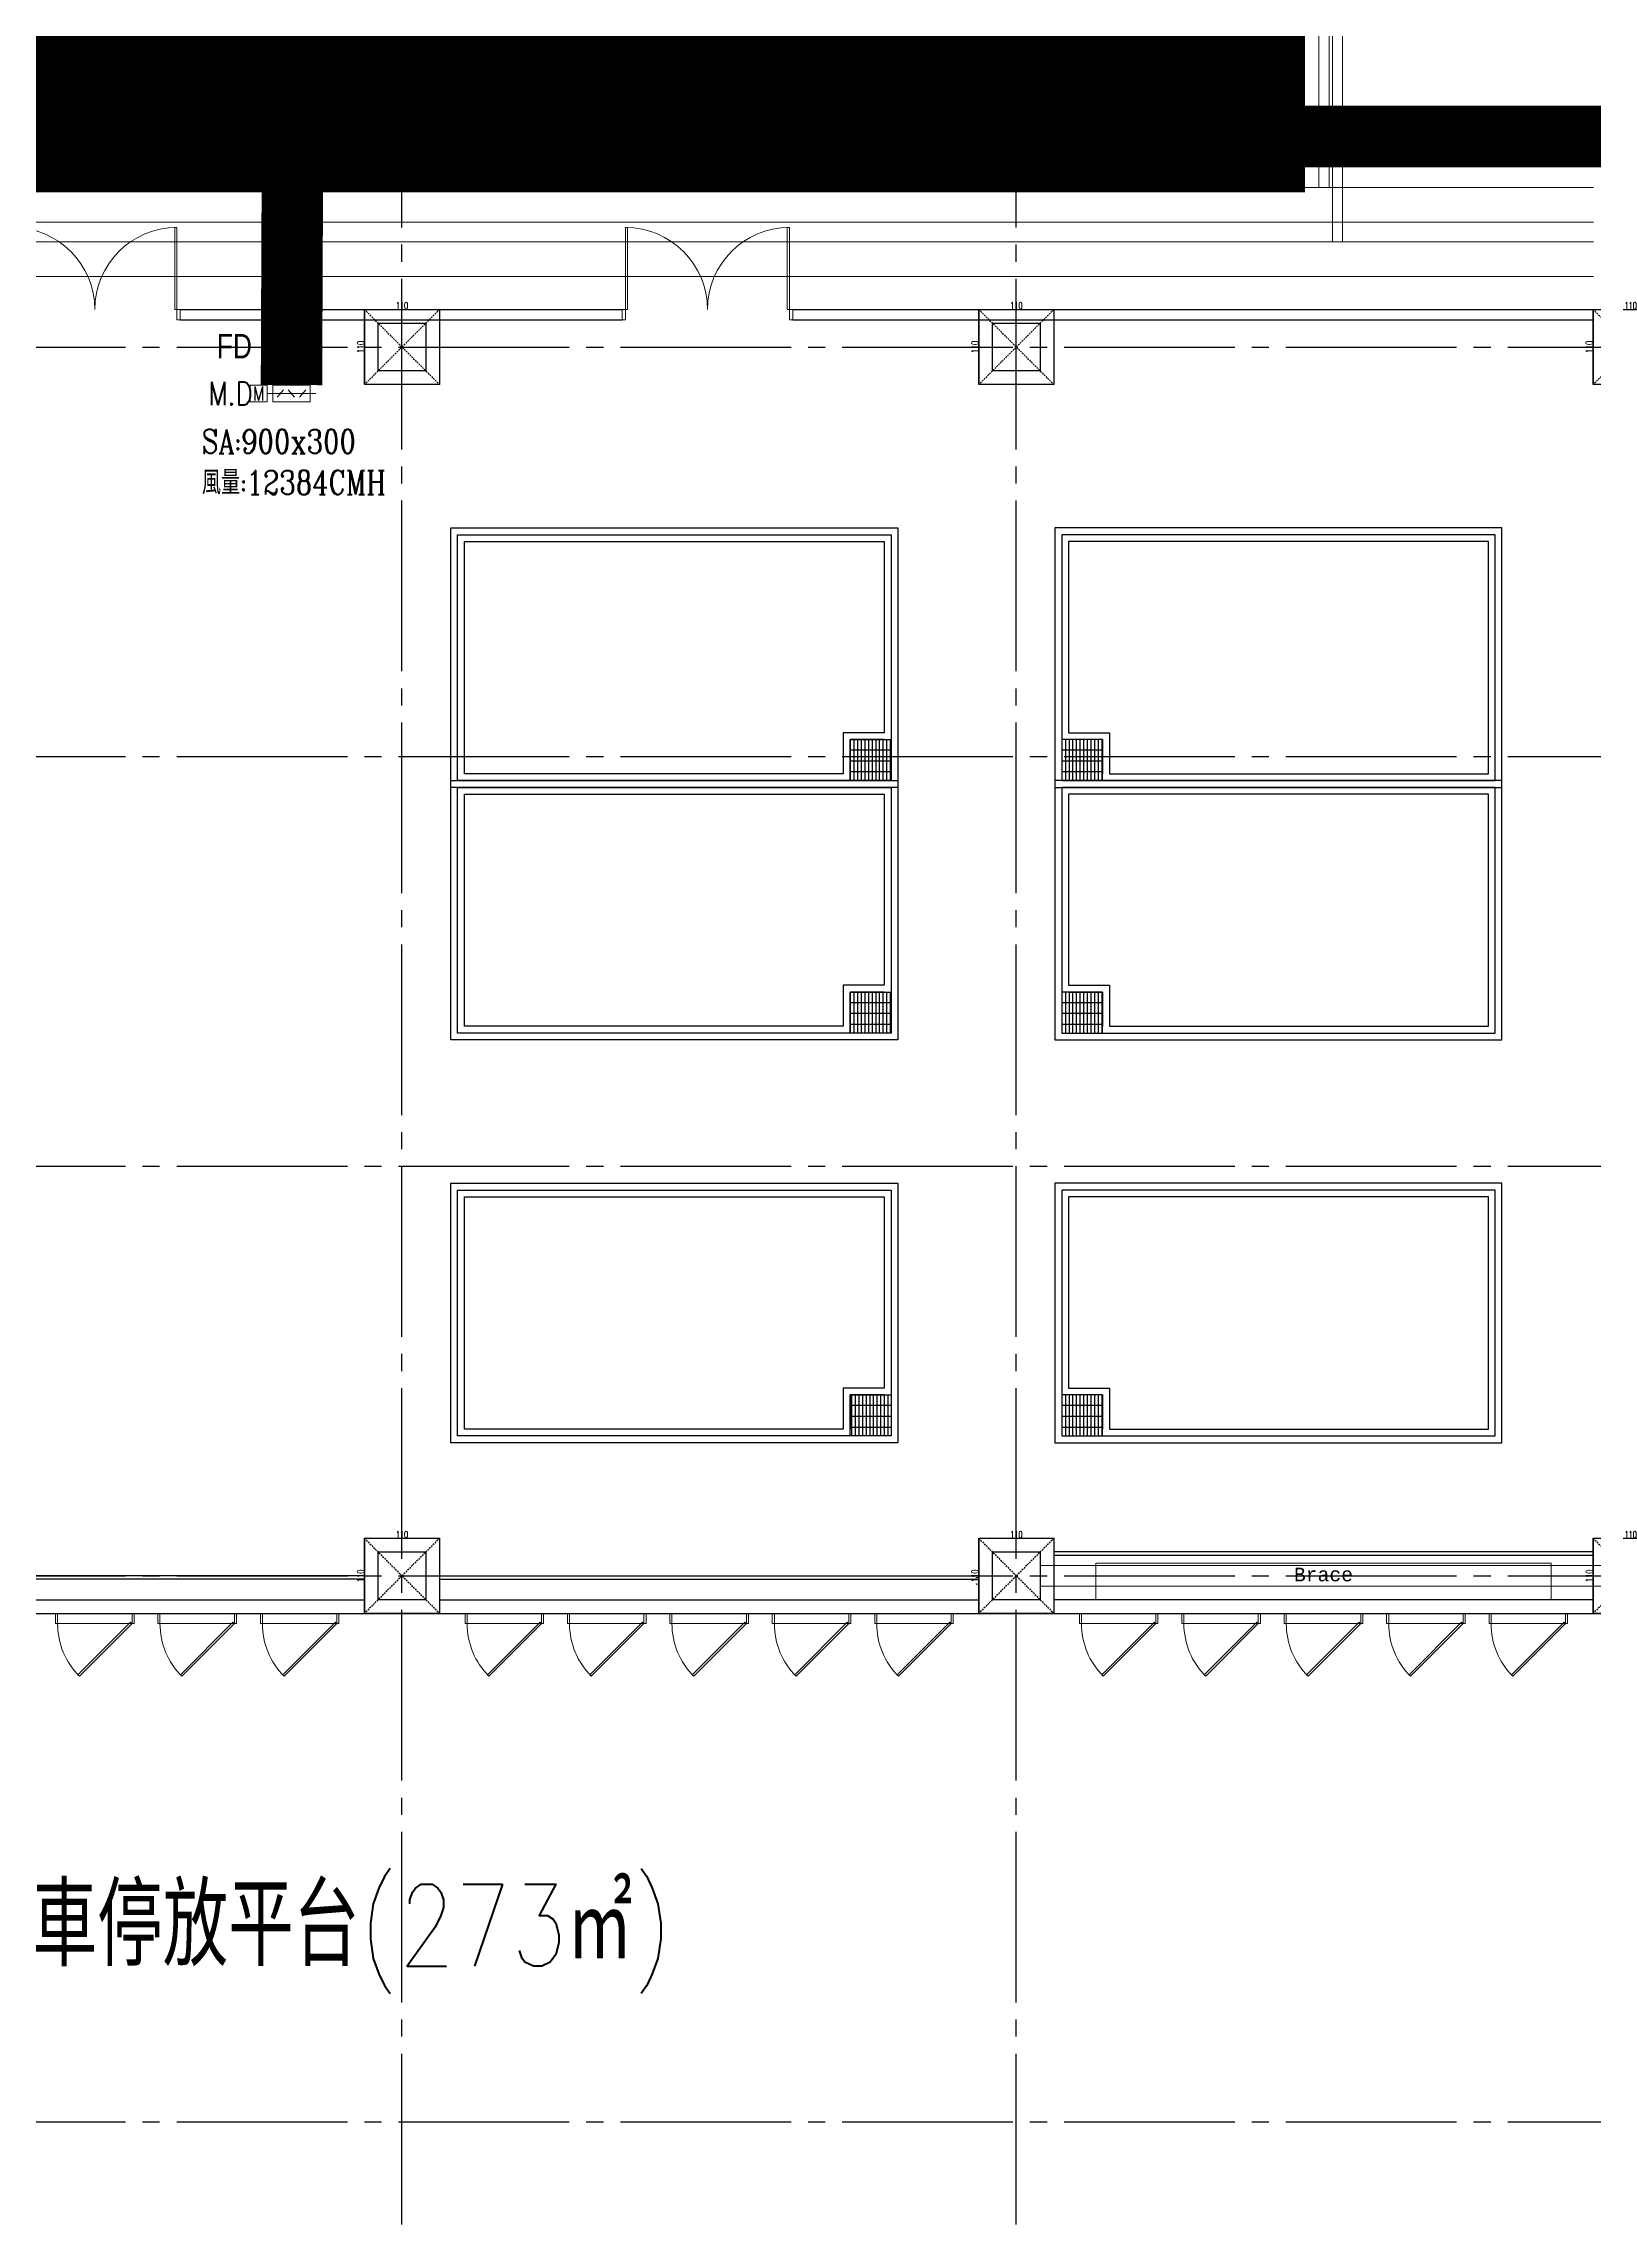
# Model space of a CAD drawing. Extents: x -18489 to 195597, y -1599 to 112111.
# Drawn here: x 16635 to 18905, y 10600 to 13794 of the extents above; entities that cross this region are included whole.
import ezdxf
from ezdxf.enums import TextEntityAlignment as Align

# ---------------------------------------------------------------- set-up
doc = ezdxf.new("R2010")
doc.units = 0
doc.header["$LTSCALE"] = 100
doc.linetypes.add('X-N-FAB-L10$0$COL-CEN-LIN', pattern=[3.25, 2.5, -0.25, 0.25, -0.25])
doc.linetypes.add('X-N-FAB-L10$0$HIDDEN', pattern=[0.375, 0.25, -0.125])
for name, color, linetype, lineweight in [('188K-SM-03-F10-MECH-EQ-Y2257103$0$0-AHU-SA', 5, 'Continuous', 0), ('188K-SM-03-F10-MECH-EQ-Y2257103$0$0-CHR', 3, 'Continuous', 0), ('188K-SM-03-F10-MECH-EQ-Y2257103$0$0-CHS', 4, 'Continuous', 0), ('188K-SM-03-F10-MECH-EQ-Y2257103$0$M-HVAC-CMDUCT', 7, 'Continuous', 0), ('X-N-FAB-L10$0$ARC', 8, 'Continuous', 0), ('X-N-FAB-L10$0$DE-MMTN-F2-Z-000-P-CHEM-L10_0730$0$0', 8, 'Continuous', 0)]:
    doc.layers.add(name, color=color, linetype=linetype, lineweight=lineweight)
for name, color, linetype in [('188K-SM-03-F10-MECH-EQ-Y2257103$0$07.AC_2(風管)$0$AC_05_風管_TXT', 2, 'Continuous'), ('188K-SM-03-F10-MECH-EQ-Y2257103$0$07.AC_2(風管)$0$AC_05_風管_風路閥件', 7, 'Continuous'), ('188K-SM-03-F10-MECH-EQ-Y2257103$0$M-DETL-03', 3, 'Continuous'), ('188K-SM-03-F10-MECH-EQ-Y2257103$0$WALL-庫板牆', 6, 'Continuous'), ('X-N-FAB-L10$0$08', 8, 'Continuous'), ('X-N-FAB-L10$0$200K新增範圍', 8, 'Continuous'), ('X-N-FAB-L10$0$A-WALL-IN', 8, 'Continuous'), ('X-N-FAB-L10$0$BEAM', 8, 'Continuous'), ('X-N-FAB-L10$0$BLOCK', 8, 'Continuous'), ('X-N-FAB-L10$0$CCL', 8, 'X-N-FAB-L10$0$COL-CEN-LIN'), ('X-N-FAB-L10$0$COL', 8, 'Continuous'), ('X-N-FAB-L10$0$COL-S', 8, 'Continuous'), ('X-N-FAB-L10$0$DOOR', 8, 'Continuous'), ('X-N-FAB-L10$0$TXT-CODE', 8, 'Continuous'), ('X-N-FAB-L10$0$WALL-P', 8, 'Continuous'), ('X-N-FAB-L10$0$WALL-RC', 8, 'Continuous')]:
    doc.layers.add(name, color=color, linetype=linetype)
doc.styles.add('188K-SM-03-F10-MECH-EQ-Y2257103$0$07.AC_2(風管)$0$CHINA2', font='c2.shx', dxfattribs={"width": 0.8, "bigfont": 'china2.shx'})
doc.styles.add('188K-SM-03-F10-MECH-EQ-Y2257103$0$AA-TXT', font='simplex.shx', dxfattribs={"bigfont": 'china.shx'})
doc.styles.add('188K-SM-03-F10-MECH-EQ-Y2257103$0$STDTEXT', font='complex.shx', dxfattribs={"bigfont": 'chineset.shx'})
doc.styles.add('X-N-FAB-L10$0$ATS', font='monotxt.shx', dxfattribs={"bigfont": 'BIGFONT.shx'})
doc.styles.add('X-N-FAB-L10$0$CHINA', font='simplex.shx', dxfattribs={"width": 0.75, "bigfont": 'chineset.shx'})
doc.styles.add('X-N-FAB-L10$0$DIM', font='simplex.shx', dxfattribs={"width": 0.67, "bigfont": 'chineset.shx'})
doc.dimstyles.new('X-N-FAB-L10$0$JJP_005_defpoint', dxfattribs={"dimtxt": 20, "dimasz": 0.5, "dimexe": 0.5, "dimexo": 0.5, "dimgap": 0.5, "dimtad": 1, "dimdsep": 46, "dimtxsty": 'X-N-FAB-L10$0$DIM', "dimblk": 'X-N-FAB-L10$0$_None', "dimcen": 10, "dimclrd": 256, "dimclre": 256, "dimclrt": 256, "dimadec": 0, "dimazin": 0, "dimtfac": 1, "dimtix": 1, "dimtmove": 2, "dimatfit": 3, "dimldrblk": 'X-N-FAB-L10$0$_None', "dimfxl": 0.5, "dimtolj": 1, "dimtzin": 0, "dimarcsym": 0})

# ---------------------------------------------------------------- blocks, each defined once
blk = doc.blocks.new('188K-SM-03-F10-MECH-EQ-Y2257103$0$A$Cba7f5b46')
at = {"layer": '188K-SM-03-F10-MECH-EQ-Y2257103$0$M-HVAC-CMDUCT', "color": 3}
for p, q in [((-2.6, 0.05), (2.6, 0.05)), ((-2.6, 0.05), (-2.6, -0.85)), ((2, 0.95), (-2, 0.95)), ((-2, 0.95), (-2, -0.85)), ((-0.86, 0.45), (-1.54, -0.35)), ((0.34, -0.35), (-0.34, 0.45)), ((1.54, 0.45), (0.86, -0.35)), ((2, -0.85), (2, 0.95)), ((-2, -0.85), (2, -0.85))]:
    blk.add_line(p, q, dxfattribs=at)
blk.add_lwpolyline([(-4.4, 0.95), (-2.6, 0.95), (-2.6, -0.85), (-4.4, -0.85)], close=True, dxfattribs=at)
for points in [[(-1.2, 0.1, 1), (-1.2, 0, 1)], [(0, 0.1, 1), (0, 0, 1)], [(1.2, 0.1, 1), (1.2, 0, 1)]]:
    blk.add_lwpolyline(points, format="xyb", close=True, dxfattribs=at)
at = {"layer": '188K-SM-03-F10-MECH-EQ-Y2257103$0$M-HVAC-CMDUCT', "color": 3, "style": '188K-SM-03-F10-MECH-EQ-Y2257103$0$AA-TXT', "width": 0.8}
for s, height, p in [('M.D', 2.5, (-6.5, 0.05)), ('M', 1.5, (-3.5, 0.05))]:
    blk.add_text(s, height=height, dxfattribs=at).set_placement(p, align=Align.MIDDLE_CENTER)
blk = doc.blocks.new('188K-SM-03-F10-MECH-EQ-Y2257103$0$07.AC_2(風管)$0$AC_FD_防火風門')
at = {"color": 2}
for p, q in [((-18.9, 50.3), (-18.9, -50.3)), ((0, 75.4), (0, 18.9)), ((18.9, 50.3), (18.9, -50.3)), ((0, 18.9), (-18.9, 0)), ((18.9, 0), (0, 18.9)), ((-18.9, 0), (0, -18.9)), ((0, -18.9), (18.9, 0)), ((0, -18.9), (0, -75.4))]:
    blk.add_line(p, q, dxfattribs=at)
blk.add_solid([(0, 18.9), (-18.9, 0), (18.9, 0), (0, -18.9)], dxfattribs=at)
blk = doc.blocks.new('188K-SM-03-F10-MECH-EQ-Y2257103')
at = {"layer": '188K-SM-03-F10-MECH-EQ-Y2257103$0$0-AHU-SA'}
for points, const_width in [([(18342.7, 14999.2), (18342.7, 13716.7), (3328.2, 13716.7)], 280), ([(16999.9, 13706), (16998.1, 13294.3)], 90), ([(18342.7, 13658.4), (20063.8, 13658.4), (20062, 13294.3)], 90)]:
    blk.add_lwpolyline(points, dxfattribs=dict(at, const_width=const_width))
at = {"layer": '188K-SM-03-F10-MECH-EQ-Y2257103$0$0-CHR'}
for p, q in [((18523, 13504.3), (18523.1, 15189.5)), ((18538, 13504.3), (18538.1, 15189.5)), ((18905.4, 13504.3, -60), (548.7, 13504.3, -60)), ((18905.4, 13453.5, -60), (548.7, 13453.5, -60))]:
    blk.add_line(p, q, dxfattribs=at)
at = {"layer": '188K-SM-03-F10-MECH-EQ-Y2257103$0$0-CHS'}
for p, q in [((18503.1, 13583.8), (18503.1, 15189.5)), ((18518.1, 13583.8), (18518.1, 15189.5)), ((18905.4, 13583.7, -60), (548.7, 13585.1, -60)), ((18905.4, 13532.9, -60), (548.7, 13534.3, -60))]:
    blk.add_line(p, q, dxfattribs=at)
at = {"layer": '188K-SM-03-F10-MECH-EQ-Y2257103$0$07.AC_2(風管)$0$AC_05_風管_風路閥件', "xscale": 0.7426000859316879, "yscale": 0.7426000859316879, "zscale": 0.7426000859316879, "rotation": 90}
blk.add_blockref('188K-SM-03-F10-MECH-EQ-Y2257103$0$07.AC_2(風管)$0$AC_FD_防火風門', (16998.1, 13349.7), dxfattribs=at)
at = {"layer": '188K-SM-03-F10-MECH-EQ-Y2257103$0$WALL-庫板牆', "xscale": 13.75, "yscale": 13.75, "zscale": 13.75}
blk.add_blockref('188K-SM-03-F10-MECH-EQ-Y2257103$0$A$Cba7f5b46', (16998.1, 13281.2), dxfattribs=at)
at = {"layer": '188K-SM-03-F10-MECH-EQ-Y2257103$0$07.AC_2(風管)$0$AC_05_風管_TXT', "style": '188K-SM-03-F10-MECH-EQ-Y2257103$0$07.AC_2(風管)$0$CHINA2', "width": 0.8}
blk.add_text('FD', height=36, dxfattribs=at).set_placement((16888.8, 13351.3, 0), align=Align.MIDDLE_LEFT)
at = {"layer": '188K-SM-03-F10-MECH-EQ-Y2257103$0$M-DETL-03', "color": 1, "style": '188K-SM-03-F10-MECH-EQ-Y2257103$0$STDTEXT', "width": 0.8}
for s, p in [('SA:900x300', (16866.8, 13194.2)), ('風量:12384CMH', (16866.8, 13134.2))]:
    blk.add_text(s, height=35, dxfattribs=at).set_placement(p)
blk = doc.blocks.new('*D2397')
at = {"layer": 'DefPoints', "lineweight": -2, "transparency": 16777216}
blk.add_line((0, 0), (110, 0), dxfattribs=at)
at = {"layer": 'DefPoints', "color": 0, "transparency": 16777216}
for p in [(0, 0), (110, 0), (110, 0)]:
    blk.add_point(p, dxfattribs=at)
at = {"layer": 'DefPoints', "transparency": 16777216, "insert": (55, 5.5), "char_height": 10, "attachment_point": 5, "style": 'X-N-FAB-L10$0$DIM'}
blk.add_mtext('\\A1;110', dxfattribs=at)
blk = doc.blocks.new('X-N-FAB-L10$0$_None')
blk = doc.blocks.new('*D2398')
at = {"layer": 'DefPoints', "lineweight": -2, "transparency": 16777216}
blk.add_line((0, 0), (0, -110), dxfattribs=at)
at = {"layer": 'DefPoints', "color": 0, "transparency": 16777216}
for p in [(0, 0), (0, -110), (0, -110)]:
    blk.add_point(p, dxfattribs=at)
at = {"layer": 'DefPoints', "transparency": 16777216, "insert": (-5.5, -55), "char_height": 10, "attachment_point": 5, "rotation": 90, "style": 'X-N-FAB-L10$0$DIM'}
blk.add_mtext('\\A1;110', dxfattribs=at)
blk = doc.blocks.new('X-N-FAB-L10$0$DE-MMTN-F2-Z-000-P-CHEM-L10_0730$0$AP6BxFa-10$0$AP6AxFa-10$0$$PDS002515O08VG08C00008C10')
at = {"layer": 'X-N-FAB-L10$0$DE-MMTN-F2-Z-000-P-CHEM-L10_0730$0$0', "color": 0, "linetype": 'Continuous'}
for p, q in [((-22.6, 84.6), (-24.7, 82.5)), ((-24.7, 82.5), (52.4, 5.4)), ((54.5, 7.5), (-22.6, 84.6)), ((-57.5, 7.5), (-54.5, 7.5)), ((-57.5, 7.5), (-57.5, -7.5)), ((-54.5, 7.5), (-54.5, -7.5)), ((54.5, 7.5), (-54.5, 7.5)), ((52.4, 5.4), (54.5, 7.5)), ((57.5, 7.5), (54.5, 7.5)), ((54.5, 7.5), (54.5, -7.5)), ((57.5, 7.5), (57.5, -7.5)), ((-54.5, -7.5), (-57.5, -7.5)), ((-54.5, -7.5), (54.5, -7.5)), ((54.5, -7.5), (57.5, -7.5))]:
    blk.add_line(p, q, dxfattribs=at)
blk.add_arc((54.5, 7.5), 109, 135, 180, dxfattribs=at)
blk = doc.blocks.new('X-N-FAB-L10$0$A$Cf42b12f3')
at = {"layer": 'X-N-FAB-L10$0$DOOR', "lineweight": 0}
for p, q in [((0, 120), (0, 135)), ((0, 135), (5, 135)), ((5, 135), (5, 120)), ((250, 135), (245, 135)), ((245, 135), (245, 120)), ((250, 120), (250, 135)), ((5, 120), (0, 120)), ((5, 0), (5, 120)), ((5, 120), (8, 120)), ((8, 120), (8, 0)), ((242, 120), (242, 0)), ((245, 120), (242, 120)), ((245, 0), (245, 120)), ((245, 120), (250, 120)), ((8, 0), (5, 0)), ((242, 0), (245, 0))]:
    blk.add_line(p, q, dxfattribs=at)
for centre, start, end in [((5, 120), 270, 0), ((245, 120), 180, 270)]:
    blk.add_arc(centre, 120, start, end, dxfattribs=at)
blk = doc.blocks.new('X-N-FAB-L10$0$A$C969652c4')
at = {"layer": 'X-N-FAB-L10$0$08'}
h = blk.add_hatch(dxfattribs=at)
h.set_pattern_fill('SBBRICKS', color=256, scale=2, angle=270)
h.set_pattern_definition([(270, (19406.4506, 1400), (5.333333, 6e-08), []), (7e-07, (19406.45, 1400), (-2e-07, 16), [])])
h.paths.add_polyline_path([(15971.5, 1400), (15971.5, 1340), (15911.5, 1340), (15911.5, 1400)])
h = blk.add_hatch(dxfattribs=at)
h.set_pattern_fill('SBBRICKS', color=256, scale=2, angle=270)
h.set_pattern_definition([(270, (19391.0086, 1400), (5.333333, 6e-08), []), (7e-07, (19391.009, 1400), (-2e-07, 16), [])])
h.paths.add_polyline_path([(16221.5, 1400), (16221.5, 1340), (16281.5, 1340), (16281.5, 1400)])
h = blk.add_hatch(dxfattribs=at)
h.set_pattern_fill('SBBRICKS', color=256, scale=2, angle=270)
h.set_pattern_definition([(270, (19406.4506, 1030), (5.333333, 6e-08), []), (7e-07, (19406.45, 1030), (-2e-07, 16), [])])
h.paths.add_polyline_path([(15971.5, 1030), (15971.5, 970), (15911.5, 970), (15911.5, 1030)])
h = blk.add_hatch(dxfattribs=at)
h.set_pattern_fill('SBBRICKS', color=256, scale=2, angle=270)
h.set_pattern_definition([(270, (19391.0086, 1030), (5.333333, 6e-08), []), (7e-07, (19391.009, 1030), (-2e-07, 16), [])])
h.paths.add_polyline_path([(16221.5, 1030), (16221.5, 970), (16281.5, 970), (16281.5, 1030)])
h = blk.add_hatch(dxfattribs=at)
h.set_pattern_fill('SBBRICKS', color=256, scale=2, angle=270)
h.set_pattern_definition([(270, (19371.0086, 440), (5.333333, 6e-08), []), (7e-07, (19371.009, 440), (-2e-07, 16), [])])
h.paths.add_polyline_path([(15971.5, 440), (15971.5, 380), (15911.5, 380), (15911.5, 440)])
h = blk.add_hatch(dxfattribs=at)
h.set_pattern_fill('SBBRICKS', color=256, scale=2, angle=270)
h.set_pattern_definition([(270, (19391.0086, 440), (5.333333, 6e-08), []), (7e-07, (19391.009, 440), (-2e-07, 16), [])])
h.paths.add_polyline_path([(16221.5, 440), (16221.5, 380), (16281.5, 380), (16281.5, 440)])
for p, q in [((15961.5, 1400), (15911.5, 1400)), ((15911.5, 1400), (15911.5, 1350)), ((16281.5, 1400), (16281.5, 1350)), ((15961.5, 1030), (15911.5, 1030)), ((15911.5, 1030), (15911.5, 980)), ((16231.5, 1030), (16281.5, 1030)), ((16281.5, 1030), (16281.5, 980)), ((15961.5, 440), (15911.5, 440)), ((15911.5, 440), (15911.5, 390)), ((16281.5, 440), (16281.5, 390))]:
    blk.add_line(p, q, dxfattribs=at)
for points in [[(15326.5, 1330), (15326.5, 1710), (15981.5, 1710), (15981.5, 1330)], [(15326.5, 1330), (15326.5, 1710), (15981.5, 1710), (15981.5, 1330)], [(15336.5, 1340), (15336.5, 1700), (15971.5, 1700), (15971.5, 1340)], [(15336.5, 1340), (15336.5, 1700), (15971.5, 1700), (15971.5, 1340)], [(16866.5, 1330), (16866.5, 1710), (16211.5, 1710), (16211.5, 1330)], [(16866.5, 1330), (16866.5, 1710), (16211.5, 1710), (16211.5, 1330)], [(16856.5, 1340), (16856.5, 1700), (16221.5, 1700), (16221.5, 1340)], [(16856.5, 1340), (16856.5, 1700), (16221.5, 1700), (16221.5, 1340)], [(15971.5, 1400), (15971.5, 1340), (15911.5, 1340), (15911.5, 1400)], [(16221.5, 1400), (16221.5, 1340), (16281.5, 1340), (16281.5, 1400)], [(15326.5, 960), (15326.5, 1340), (15981.5, 1340), (15981.5, 960)], [(15326.5, 960), (15326.5, 1340), (15981.5, 1340), (15981.5, 960)], [(15336.5, 970), (15336.5, 1330), (15971.5, 1330), (15971.5, 970)], [(15336.5, 970), (15336.5, 1330), (15971.5, 1330), (15971.5, 970)], [(16866.5, 960), (16866.5, 1340), (16211.5, 1340), (16211.5, 960)], [(16866.5, 960), (16866.5, 1340), (16211.5, 1340), (16211.5, 960)], [(16856.5, 970), (16856.5, 1330), (16221.5, 1330), (16221.5, 970)], [(16856.5, 970), (16856.5, 1330), (16221.5, 1330), (16221.5, 970)], [(15971.5, 1030), (15971.5, 970), (15911.5, 970), (15911.5, 1030)], [(16221.5, 1030), (16221.5, 970), (16281.5, 970), (16281.5, 1030)], [(15326.5, 370), (15326.5, 750), (15981.5, 750), (15981.5, 370)], [(15326.5, 370), (15326.5, 750), (15981.5, 750), (15981.5, 370)], [(15336.5, 380), (15336.5, 740), (15971.5, 740), (15971.5, 380)], [(15336.5, 380), (15336.5, 740), (15971.5, 740), (15971.5, 380)], [(16866.5, 370), (16866.5, 750), (16211.5, 750), (16211.5, 370)], [(16866.5, 370), (16866.5, 750), (16211.5, 750), (16211.5, 370)], [(16856.5, 380), (16856.5, 740), (16221.5, 740), (16221.5, 380)], [(16856.5, 380), (16856.5, 740), (16221.5, 740), (16221.5, 380)], [(15971.5, 440), (15971.5, 380), (15911.5, 380), (15911.5, 440)], [(16221.5, 440), (16221.5, 380), (16281.5, 380), (16281.5, 440)]]:
    blk.add_lwpolyline(points, close=True, dxfattribs=at)
for points in [[(15961.5, 1410), (15901.5, 1410), (15901.5, 1350), (15346.5, 1350), (15346.5, 1690), (15961.5, 1690), (15961.5, 1410)], [(16231.5, 1410), (16291.5, 1410), (16291.5, 1350), (16846.5, 1350), (16846.5, 1690), (16231.5, 1690), (16231.5, 1410)], [(15961.5, 1040), (15901.5, 1040), (15901.5, 980), (15346.5, 980), (15346.5, 1320), (15961.5, 1320), (15961.5, 1040)], [(16231.5, 1040), (16291.5, 1040), (16291.5, 980), (16846.5, 980), (16846.5, 1320), (16231.5, 1320), (16231.5, 1040)], [(15961.5, 450), (15901.5, 450), (15901.5, 390), (15346.5, 390), (15346.5, 730), (15961.5, 730), (15961.5, 450)], [(16231.5, 450), (16291.5, 450), (16291.5, 390), (16846.5, 390), (16846.5, 730), (16231.5, 730), (16231.5, 450)]]:
    blk.add_lwpolyline(points, dxfattribs=at)
at = {"layer": 'X-N-FAB-L10$0$A-WALL-IN'}
for points in [[(14930, 2030), (15577.5, 2030)], [(14930, 2030), (15577.5, 2030)], [(14930, 2015), (15577.5, 2015)], [(14930, 2015), (15577.5, 2015)], [(15827.5, 2030), (17000, 2030)], [(15827.5, 2030), (17000, 2030)], [(15827.5, 2015), (17000, 2015)], [(15827.5, 2015), (17000, 2015)]]:
    blk.add_lwpolyline(points, dxfattribs=at)
at = {"layer": 'X-N-FAB-L10$0$08', "xscale": -0.9999999999999942, "rotation": 180.0000050089563}
for p in [(14805, 112.5, 0), (14955, 112.5, 0), (15105, 112.5, 0), (15405, 112.5, 0), (15555, 112.5, 0), (15705, 112.5, 0), (15855, 112.5, 0), (16005, 112.5, 0), (16305, 112.5, 0), (16455, 112.5, 0), (16605, 112.5, 0), (16755, 112.5, 0), (16905, 112.5, 0)]:
    blk.add_blockref('X-N-FAB-L10$0$DE-MMTN-F2-Z-000-P-CHEM-L10_0730$0$AP6BxFa-10$0$AP6AxFa-10$0$$PDS002515O08VG08C00008C10', p, dxfattribs=at)
at = {"layer": 'X-N-FAB-L10$0$200K新增範圍', "xscale": -1, "rotation": 180}
for p in [(14680, 2150), (15577.5, 2150)]:
    blk.add_blockref('X-N-FAB-L10$0$A$Cf42b12f3', p, dxfattribs=at)
blk = doc.blocks.new('*U2396')
at = {"layer": 'DefPoints', "linetype": 'X-N-FAB-L10$0$HIDDEN', "ltscale": 0.1}
for p, q in [((110, 0), (0, -110)), ((0, 0), (110, -110))]:
    blk.add_line(p, q, dxfattribs=at)
at = {"layer": 'X-N-FAB-L10$0$COL', "ltscale": 0.1}
blk.add_lwpolyline([(0, 0), (110, 0), (110, -110), (0, -110)], close=True, dxfattribs=at)
at = {"layer": 'DefPoints'}
dim = blk.add_linear_dim(base=(0, -110), p1=(0, 0), p2=(0, -110), angle=90, dimstyle='X-N-FAB-L10$0$JJP_005_defpoint', override={"dimtxt": 10}, dxfattribs=at)
dim.commit()
dim.dimension.update_dxf_attribs({"geometry": '*D2398', "text_midpoint": (-5.5, -55)})
dim = blk.add_linear_dim(base=(110, 0), p1=(0, 0), p2=(110, 0), dimstyle='X-N-FAB-L10$0$JJP_005_defpoint', override={"dimtxt": 10}, dxfattribs=at)
dim.commit()
dim.dimension.update_dxf_attribs({"geometry": '*D2397', "text_midpoint": (55, 5.5)})
blk = doc.blocks.new('X-N-FAB-L10$0$A$C467ba2ca')
at = {"layer": 'X-N-FAB-L10$0$CCL'}
for p, q in [((-9850, 0), (-9850, 9160)), ((-8950, 0), (-8950, 9160)), ((-27730, 2750), (360, 2750)), ((-27730, 2150), (360, 2150)), ((-27730, 1550), (360, 1550)), ((-27730, 950), (360, 950)), ((-27730, 150), (360, 150))]:
    blk.add_line(p, q, dxfattribs=at)
at = {"layer": 'X-N-FAB-L10$0$COL-S'}
for points in [[(-9885, 2785), (-9815, 2785), (-9815, 2715), (-9885, 2715)], [(-8985, 2785), (-8915, 2785), (-8915, 2715), (-8985, 2715)], [(-9885, 985), (-9815, 985), (-9815, 915), (-9885, 915)], [(-8985, 985), (-8915, 985), (-8915, 915), (-8985, 915)]]:
    blk.add_lwpolyline(points, close=True, dxfattribs=at)
at = {"layer": 'X-N-FAB-L10$0$BEAM'}
for p in [(-9905, 2805), (-9005, 2805), (-8105, 2805), (-9905, 1005), (-9005, 1005), (-8105, 1005)]:
    blk.add_blockref('*U2396', p, dxfattribs=at)
blk = doc.blocks.new('X-N-FAB-L10')
at = {"layer": 'X-N-FAB-L10$0$ARC'}
blk.add_lwpolyline([(18095, 11535), (18925, 11535), (18925, 11565), (18095, 11565)], close=True, dxfattribs=at)
for points in [[(18843.5, 11515), (18843.5, 11568.5), (18176.5, 11568.5), (18176.5, 11515)], [(18001, 11538.8), (18001, 11537.8), (18005, 11537.8), (18005, 11547.8), (18001, 11547.8), (18001, 11546.8)]]:
    blk.add_lwpolyline(points, dxfattribs=at)
at = {"layer": 'X-N-FAB-L10$0$WALL-P'}
for p, q in [((18905, 11585), (18115, 11585)), ((18905, 11580), (18115, 11580)), ((17105, 11550), (16315, 11550)), ((17105, 11545), (16315, 11545)), ((17215, 11550), (18005, 11550)), ((17215, 11545), (18005, 11545))]:
    blk.add_line(p, q, dxfattribs=at)
at = {"layer": 'X-N-FAB-L10$0$WALL-RC'}
for p, q in [((16315, 11515), (17105, 11515)), ((17215, 11515), (18005, 11515)), ((18905, 11515), (18115, 11515)), ((14405, 11495), (19015, 11495))]:
    blk.add_line(p, q, dxfattribs=at)
blk.add_blockref('X-N-FAB-L10$0$A$C969652c4', (1905, 11375))
at = {"layer": 'X-N-FAB-L10$0$BLOCK'}
blk.add_blockref('X-N-FAB-L10$0$A$C467ba2ca', (27010, 10600), dxfattribs=at)
at = {"layer": 'X-N-FAB-L10$0$ARC', "style": 'X-N-FAB-L10$0$ATS'}
blk.add_text('Brace', height=20, dxfattribs=at).set_placement((18510, 11552), align=Align.MIDDLE_CENTER)
at = {"layer": 'X-N-FAB-L10$0$TXT-CODE', "style": 'X-N-FAB-L10$0$CHINA', "width": 0.8}
blk.add_text('lorry充填區/槽車停放平台(273㎡)', height=120, dxfattribs=at).set_placement((16707.286, 11038.276), align=Align.MIDDLE_CENTER)

msp = doc.modelspace()

# ---------------------------------------------------------------- block references
msp.add_blockref('188K-SM-03-F10-MECH-EQ-Y2257103', (0, 0))

# ---------------------------------------------------------------- next in the draw order: block references
msp.add_blockref('X-N-FAB-L10', (0, 0))

doc.saveas('drawing.dxf')
